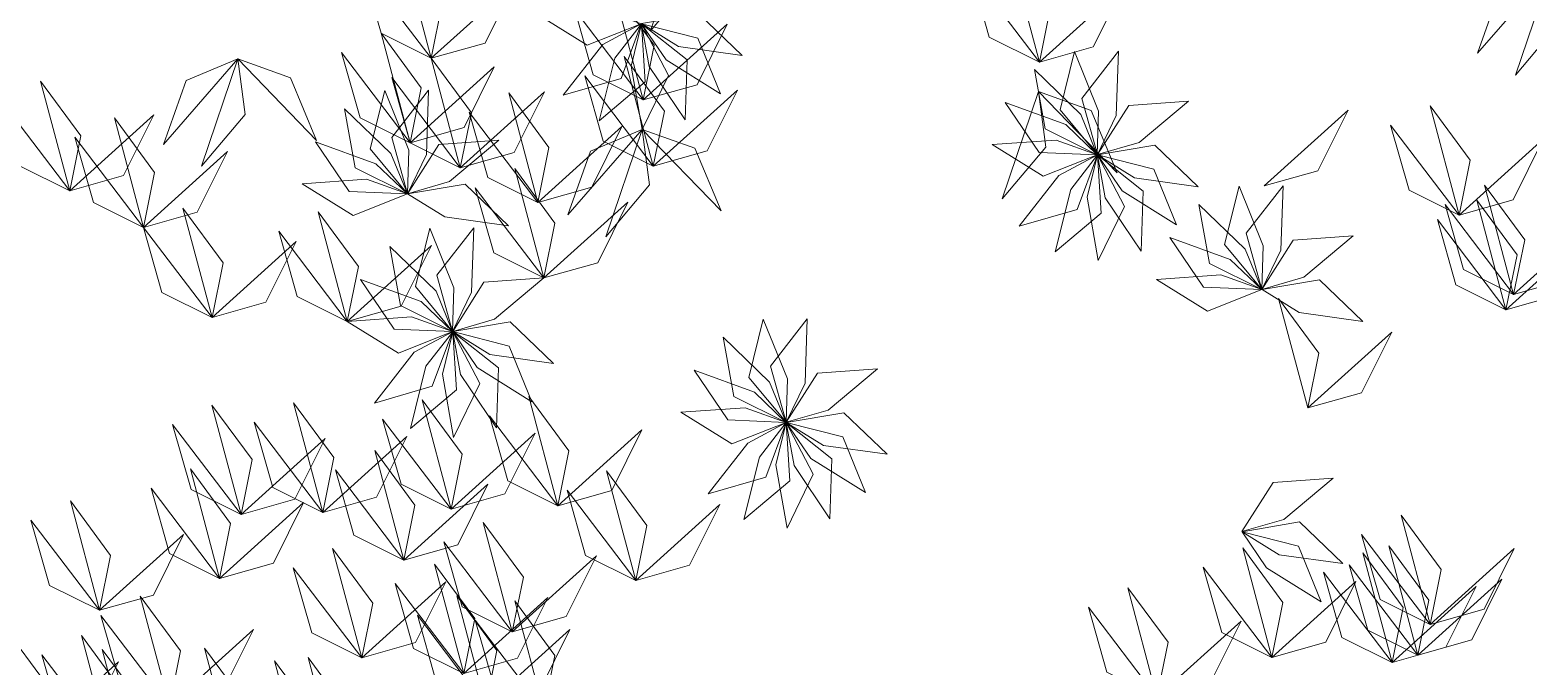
# Model space of a CAD drawing. Header units: inches. Extents: x 4350 to 28384, y -6772 to 993.
# Drawn here: x 24026.9 to 24106.2, y -926 to -892.3 of the extents above; entities that cross this region are included whole.
import ezdxf

# ---------------------------------------------------------------- set-up
doc = ezdxf.new("R2010")
doc.units = ezdxf.units.IN
doc.header["$MEASUREMENT"] = 0
doc.layers.add('ARREDAMENTO', color=2, linetype='Continuous', lineweight=18)

# ---------------------------------------------------------------- blocks, each defined once
blk = doc.blocks.new('chioma jacaranda')
at = {"layer": 'ARREDAMENTO', "lineweight": 0}
for points in [[(14532.212, -3420.966), (14532.602, -3423.905), (14530.286, -3426.647), (14532.212, -3420.966)], [(14518.679, -3428.108), (14519.264, -3425.202), (14517.136, -3422.312), (14518.679, -3428.108)], [(14550.892, -3428.309), (14551.477, -3425.403), (14549.35, -3422.513), (14550.892, -3428.309)], [(14518.679, -3428.108), (14516.025, -3426.787), (14515.048, -3423.334), (14518.679, -3428.108)], [(14550.892, -3428.309), (14548.239, -3426.988), (14547.262, -3423.535), (14550.892, -3428.309)], [(14578.039, -3423.315), (14575.303, -3424.456), (14574.098, -3427.836), (14578.039, -3423.315)], [(14578.039, -3423.315), (14578.429, -3426.253), (14576.113, -3428.995), (14578.039, -3423.315)], [(14518.679, -3428.108), (14521.531, -3427.302), (14523.131, -3424.089), (14518.679, -3428.108)], [(14550.892, -3428.309), (14553.745, -3427.503), (14555.345, -3424.29), (14550.892, -3428.309)], [(14529.908, -3430.314), (14530.493, -3427.407), (14528.366, -3424.517), (14529.908, -3430.314)], [(14524.232, -3425.735), (14527.632, -3425.498), (14529.802, -3426.279), (14526.934, -3427.415), (14524.232, -3425.735)], [(14529.908, -3430.314), (14527.255, -3428.992), (14526.278, -3425.539), (14529.908, -3430.314)], [(14535.155, -3427.964), (14531.78, -3427.49), (14529.819, -3426.274), (14532.86, -3425.76), (14535.155, -3427.964)], [(14517.567, -3432.583), (14518.152, -3429.677), (14516.025, -3426.787), (14517.567, -3432.583)], [(14525.676, -3430.06), (14527.774, -3427.374), (14529.807, -3426.284), (14528.732, -3429.175), (14525.676, -3430.06)], [(14527.572, -3431.414), (14528.397, -3428.107), (14529.811, -3426.285), (14530.005, -3429.363), (14527.572, -3431.414)], [(14529.856, -3431.88), (14529.264, -3428.524), (14529.815, -3426.284), (14531.244, -3429.017), (14529.856, -3431.88)], [(14532.132, -3431.377), (14530.226, -3428.552), (14529.817, -3426.281), (14532.235, -3428.197), (14532.132, -3431.377)], [(14534.006, -3429.992), (14531.116, -3428.186), (14529.819, -3426.278), (14532.807, -3427.045), (14534.006, -3429.992)], [(14529.908, -3430.314), (14532.761, -3429.507), (14534.36, -3426.294), (14529.908, -3430.314)], [(14508.435, -3428.147), (14505.699, -3429.288), (14504.493, -3432.668), (14508.435, -3428.147)], [(14508.435, -3428.147), (14508.825, -3431.086), (14506.509, -3433.828), (14508.435, -3428.147)], [(14508.435, -3428.147), (14511.227, -3429.143), (14512.609, -3432.455), (14508.435, -3428.147)], [(14517.567, -3432.583), (14514.913, -3431.262), (14513.936, -3427.809), (14517.567, -3432.583)], [(14520.221, -3433.905), (14520.806, -3430.998), (14518.679, -3428.108), (14520.221, -3433.905)], [(14530.443, -3433.814), (14531.028, -3430.908), (14528.9, -3428.018), (14530.443, -3433.814)], [(14552.753, -3427.747), (14554.03, -3430.907), (14553.957, -3433.212), (14551.991, -3430.836), (14552.753, -3427.747)], [(14555.084, -3427.728), (14554.965, -3431.134), (14553.961, -3433.211), (14553.131, -3430.24), (14555.084, -3427.728)], [(14520.221, -3433.905), (14517.567, -3432.583), (14516.59, -3429.13), (14520.221, -3433.905)], [(14517.567, -3432.583), (14520.42, -3431.777), (14522.019, -3428.564), (14517.567, -3432.583)], [(14530.443, -3433.814), (14527.789, -3432.493), (14526.812, -3429.04), (14530.443, -3433.814)], [(14550.632, -3428.712), (14553.083, -3431.08), (14553.955, -3433.215), (14551.192, -3431.844), (14550.632, -3428.712)], [(14499.532, -3435.12), (14500.117, -3432.214), (14497.99, -3429.324), (14499.532, -3435.12)], [(14516.214, -3429.818), (14517.49, -3432.978), (14517.418, -3435.284), (14515.452, -3432.907), (14516.214, -3429.818)], [(14518.544, -3429.799), (14518.425, -3433.205), (14517.421, -3435.282), (14516.591, -3432.311), (14518.544, -3429.799)], [(14520.221, -3433.905), (14523.074, -3433.098), (14524.673, -3429.885), (14520.221, -3433.905)], [(14524.329, -3435.743), (14524.914, -3432.837), (14522.787, -3429.947), (14524.329, -3435.743)], [(14530.443, -3433.814), (14533.295, -3433.008), (14534.895, -3429.795), (14530.443, -3433.814)], [(14550.84, -3429.876), (14551.23, -3432.815), (14548.914, -3435.557), (14550.84, -3429.876)], [(14550.84, -3429.876), (14553.632, -3430.872), (14555.014, -3434.184), (14550.84, -3429.876)], [(14499.532, -3435.12), (14496.878, -3433.799), (14495.901, -3430.346), (14499.532, -3435.12)], [(14514.092, -3430.783), (14516.544, -3433.151), (14517.416, -3435.287), (14514.653, -3433.915), (14514.092, -3430.783)], [(14549.086, -3430.456), (14552.289, -3431.622), (14553.954, -3433.219), (14550.872, -3433.09), (14549.086, -3430.456)], [(14558.794, -3430.377), (14556.183, -3432.568), (14553.968, -3433.212), (14555.62, -3430.607), (14558.794, -3430.377)], [(14562.788, -3434.871), (14565.64, -3434.064), (14567.24, -3430.852), (14562.788, -3434.871)], [(14573.124, -3436.419), (14573.709, -3433.513), (14571.582, -3430.623), (14573.124, -3436.419)], [(14499.532, -3435.12), (14502.385, -3434.314), (14503.984, -3431.101), (14499.532, -3435.12)], [(14503.44, -3437.066), (14504.025, -3434.159), (14501.897, -3431.269), (14503.44, -3437.066)], [(14524.329, -3435.743), (14521.675, -3434.422), (14520.698, -3430.969), (14524.329, -3435.743)], [(14573.124, -3436.419), (14570.47, -3435.098), (14569.493, -3431.645), (14573.124, -3436.419)], [(14503.44, -3437.066), (14500.786, -3435.744), (14499.809, -3432.291), (14503.44, -3437.066)], [(14522.255, -3432.449), (14519.643, -3434.639), (14517.428, -3435.283), (14519.081, -3432.679), (14522.255, -3432.449)], [(14524.329, -3435.743), (14527.182, -3434.936), (14528.781, -3431.724), (14524.329, -3435.743)], [(14529.856, -3431.88), (14527.12, -3433.021), (14525.915, -3436.402), (14529.856, -3431.88)], [(14529.856, -3431.88), (14530.246, -3434.819), (14527.93, -3437.561), (14529.856, -3431.88)], [(14529.856, -3431.88), (14532.648, -3432.876), (14534.03, -3436.188), (14529.856, -3431.88)], [(14548.384, -3432.679), (14551.784, -3432.441), (14553.955, -3433.223), (14551.087, -3434.358), (14548.384, -3432.679)], [(14573.124, -3436.419), (14575.977, -3435.612), (14577.576, -3432.4), (14573.124, -3436.419)], [(14503.44, -3437.066), (14506.292, -3436.259), (14507.892, -3433.046), (14503.44, -3437.066)], [(14512.547, -3432.528), (14515.75, -3433.694), (14517.415, -3435.29), (14514.333, -3435.161), (14512.547, -3432.528)], [(14549.828, -3437.003), (14551.927, -3434.318), (14553.96, -3433.228), (14552.885, -3436.119), (14549.828, -3437.003)], [(14551.725, -3438.358), (14552.55, -3435.051), (14553.964, -3433.228), (14554.157, -3436.307), (14551.725, -3438.358)], [(14554.009, -3438.824), (14553.417, -3435.467), (14553.967, -3433.227), (14555.396, -3435.961), (14554.009, -3438.824)], [(14556.284, -3438.321), (14554.378, -3435.495), (14553.97, -3433.225), (14556.387, -3435.141), (14556.284, -3438.321)], [(14559.307, -3434.908), (14555.932, -3434.433), (14553.972, -3433.218), (14557.013, -3432.703), (14559.307, -3434.908)], [(14558.159, -3436.936), (14555.268, -3435.129), (14553.972, -3433.221), (14556.959, -3433.988), (14558.159, -3436.936)], [(14524.646, -3439.739), (14525.231, -3436.833), (14523.104, -3433.943), (14524.646, -3439.739)], [(14511.845, -3434.75), (14515.245, -3434.512), (14517.415, -3435.294), (14514.547, -3436.429), (14511.845, -3434.75)], [(14522.768, -3436.979), (14519.393, -3436.505), (14517.432, -3435.289), (14520.474, -3434.774), (14522.768, -3436.979)], [(14576.01, -3440.621), (14576.595, -3437.715), (14574.467, -3434.825), (14576.01, -3440.621)], [(14524.646, -3439.739), (14521.992, -3438.418), (14521.015, -3434.965), (14524.646, -3439.739)], [(14561.465, -3434.884), (14562.741, -3438.044), (14562.669, -3440.349), (14560.703, -3437.973), (14561.465, -3434.884)], [(14563.795, -3434.865), (14563.676, -3438.271), (14562.672, -3440.348), (14561.843, -3437.377), (14563.795, -3434.865)], [(14507.071, -3441.84), (14507.656, -3438.933), (14505.528, -3436.043), (14507.071, -3441.84)], [(14514.236, -3442.041), (14514.821, -3439.135), (14512.694, -3436.245), (14514.236, -3442.041)], [(14524.646, -3439.739), (14527.499, -3438.933), (14529.098, -3435.72), (14524.646, -3439.739)], [(14559.343, -3435.849), (14561.795, -3438.217), (14562.667, -3440.352), (14559.904, -3438.981), (14559.343, -3435.849)], [(14576.01, -3440.621), (14573.356, -3439.3), (14572.379, -3435.847), (14576.01, -3440.621)], [(14575.604, -3441.425), (14576.188, -3438.519), (14574.061, -3435.629), (14575.604, -3441.425)], [(14507.071, -3441.84), (14504.417, -3440.519), (14503.44, -3437.066), (14507.071, -3441.84)], [(14518.605, -3437.109), (14519.882, -3440.269), (14519.809, -3442.574), (14517.843, -3440.198), (14518.605, -3437.109)], [(14520.936, -3437.09), (14520.817, -3440.496), (14519.813, -3442.573), (14518.983, -3439.602), (14520.936, -3437.09)], [(14575.604, -3441.425), (14572.95, -3440.104), (14571.973, -3436.651), (14575.604, -3441.425)], [(14576.01, -3440.621), (14578.862, -3439.814), (14580.462, -3436.602), (14576.01, -3440.621)], [(14507.071, -3441.84), (14509.923, -3441.033), (14511.523, -3437.82), (14507.071, -3441.84)], [(14514.236, -3442.041), (14511.583, -3440.72), (14510.606, -3437.267), (14514.236, -3442.041)], [(14557.798, -3437.594), (14561.001, -3438.759), (14562.666, -3440.356), (14559.584, -3440.227), (14557.798, -3437.594)], [(14567.506, -3437.515), (14564.895, -3439.705), (14562.679, -3440.349), (14564.332, -3437.744), (14567.506, -3437.515)], [(14575.604, -3441.425), (14578.456, -3440.619), (14580.056, -3437.406), (14575.604, -3441.425)], [(14514.236, -3442.041), (14517.089, -3441.234), (14518.689, -3438.022), (14514.236, -3442.041)], [(14516.484, -3438.074), (14518.936, -3440.442), (14519.807, -3442.577), (14517.044, -3441.206), (14516.484, -3438.074)], [(14557.096, -3439.816), (14560.496, -3439.578), (14562.666, -3440.36), (14559.799, -3441.495), (14557.096, -3439.816)], [(14514.939, -3439.818), (14518.141, -3440.984), (14519.806, -3442.581), (14516.724, -3442.452), (14514.939, -3439.818)], [(14524.646, -3439.739), (14522.035, -3441.93), (14519.82, -3442.574), (14521.473, -3439.969), (14524.646, -3439.739)], [(14568.019, -3442.045), (14564.644, -3441.57), (14562.683, -3440.355), (14565.725, -3439.84), (14568.019, -3442.045)], [(14565.106, -3446.624), (14565.691, -3443.718), (14563.564, -3440.828), (14565.106, -3446.624)], [(14514.236, -3442.041), (14517.637, -3441.803), (14519.807, -3442.585), (14516.939, -3443.72), (14514.236, -3442.041)], [(14536.269, -3441.92), (14537.546, -3445.08), (14537.473, -3447.385), (14535.507, -3445.009), (14536.269, -3441.92)], [(14538.6, -3441.901), (14538.481, -3445.307), (14537.477, -3447.384), (14536.647, -3444.413), (14538.6, -3441.901)], [(14515.681, -3446.365), (14517.779, -3443.68), (14519.812, -3442.59), (14518.737, -3445.481), (14515.681, -3446.365)], [(14517.577, -3447.72), (14518.402, -3444.413), (14519.816, -3442.59), (14520.01, -3445.669), (14517.577, -3447.72)], [(14519.861, -3448.186), (14519.269, -3444.829), (14519.819, -3442.589), (14521.249, -3445.323), (14519.861, -3448.186)], [(14522.137, -3447.683), (14520.231, -3444.857), (14519.822, -3442.587), (14522.24, -3444.503), (14522.137, -3447.683)], [(14525.16, -3444.27), (14521.784, -3443.795), (14519.824, -3442.58), (14522.865, -3442.065), (14525.16, -3444.27)], [(14524.011, -3446.298), (14521.12, -3444.491), (14519.824, -3442.583), (14522.812, -3443.35), (14524.011, -3446.298)], [(14565.106, -3446.624), (14567.959, -3445.817), (14569.558, -3442.605), (14565.106, -3446.624)], [(14534.148, -3442.885), (14536.599, -3445.253), (14537.471, -3447.388), (14534.708, -3446.017), (14534.148, -3442.885)], [(14532.602, -3444.63), (14535.805, -3445.795), (14537.47, -3447.392), (14534.388, -3447.263), (14532.602, -3444.63)], [(14542.31, -3444.551), (14539.699, -3446.741), (14537.484, -3447.385), (14539.136, -3444.78), (14542.31, -3444.551)], [(14508.611, -3452.268), (14509.196, -3449.362), (14507.068, -3446.472), (14508.611, -3452.268)], [(14512.936, -3452.16), (14513.521, -3449.253), (14511.393, -3446.363), (14512.936, -3452.16)], [(14519.734, -3451.989), (14520.319, -3449.082), (14518.192, -3446.192), (14519.734, -3451.989)], [(14525.39, -3451.812), (14525.975, -3448.905), (14523.847, -3446.015), (14525.39, -3451.812)], [(14531.9, -3446.852), (14535.3, -3446.614), (14537.471, -3447.396), (14534.603, -3448.531), (14531.9, -3446.852)], [(14508.611, -3452.268), (14505.957, -3450.947), (14504.98, -3447.494), (14508.611, -3452.268)], [(14512.936, -3452.16), (14510.282, -3450.838), (14509.305, -3447.385), (14512.936, -3452.16)], [(14519.734, -3451.989), (14517.081, -3450.668), (14516.104, -3447.214), (14519.734, -3451.989)], [(14525.39, -3451.812), (14522.736, -3450.49), (14521.759, -3447.037), (14525.39, -3451.812)], [(14533.344, -3451.177), (14535.443, -3448.491), (14537.476, -3447.401), (14536.401, -3450.292), (14533.344, -3451.177)], [(14535.241, -3452.531), (14536.066, -3449.224), (14537.48, -3447.401), (14537.673, -3450.48), (14535.241, -3452.531)], [(14537.525, -3452.997), (14536.933, -3449.64), (14537.483, -3447.4), (14538.912, -3450.134), (14537.525, -3452.997)], [(14539.8, -3452.494), (14537.895, -3449.668), (14537.486, -3447.398), (14539.903, -3449.314), (14539.8, -3452.494)], [(14542.824, -3449.081), (14539.448, -3448.606), (14537.488, -3447.391), (14540.529, -3446.876), (14542.824, -3449.081)], [(14541.675, -3451.109), (14538.784, -3449.302), (14537.488, -3447.395), (14540.475, -3448.161), (14541.675, -3451.109)], [(14508.611, -3452.268), (14511.463, -3451.462), (14513.063, -3448.249), (14508.611, -3452.268)], [(14512.936, -3452.16), (14515.788, -3451.353), (14517.388, -3448.14), (14512.936, -3452.16)], [(14519.734, -3451.989), (14522.587, -3451.182), (14524.186, -3447.969), (14519.734, -3451.989)], [(14525.39, -3451.812), (14528.242, -3451.005), (14529.842, -3447.792), (14525.39, -3451.812)], [(14517.233, -3454.681), (14517.818, -3451.774), (14515.691, -3448.884), (14517.233, -3454.681)], [(14507.47, -3455.649), (14508.055, -3452.743), (14505.927, -3449.853), (14507.47, -3455.649)], [(14517.233, -3454.681), (14514.579, -3453.36), (14513.602, -3449.906), (14517.233, -3454.681)], [(14517.233, -3454.681), (14520.086, -3453.874), (14521.685, -3450.661), (14517.233, -3454.681)], [(14529.511, -3455.761), (14530.096, -3452.855), (14527.969, -3449.965), (14529.511, -3455.761)], [(14566.447, -3450.34), (14563.836, -3452.53), (14561.621, -3453.174), (14563.274, -3450.57), (14566.447, -3450.34)], [(14507.47, -3455.649), (14504.816, -3454.328), (14503.839, -3450.875), (14507.47, -3455.649)], [(14529.511, -3455.761), (14526.857, -3454.44), (14525.88, -3450.987), (14529.511, -3455.761)], [(14501.109, -3457.343), (14501.694, -3454.437), (14499.566, -3451.547), (14501.109, -3457.343)], [(14507.47, -3455.649), (14510.322, -3454.842), (14511.922, -3451.63), (14507.47, -3455.649)], [(14529.511, -3455.761), (14532.364, -3454.954), (14533.963, -3451.742), (14529.511, -3455.761)], [(14501.109, -3457.343), (14498.455, -3456.022), (14497.478, -3452.569), (14501.109, -3457.343)], [(14522.974, -3458.485), (14523.559, -3455.579), (14521.432, -3452.689), (14522.974, -3458.485)], [(14522.974, -3458.485), (14523.559, -3455.579), (14521.432, -3452.689), (14522.974, -3458.485)], [(14566.961, -3454.87), (14563.586, -3454.396), (14561.625, -3453.18), (14564.667, -3452.665), (14566.961, -3454.87)], [(14571.591, -3458.094), (14572.176, -3455.188), (14570.048, -3452.298), (14571.591, -3458.094)], [(14501.109, -3457.343), (14503.962, -3456.536), (14505.561, -3453.324), (14501.109, -3457.343)], [(14522.974, -3458.485), (14520.32, -3457.164), (14519.343, -3453.711), (14522.974, -3458.485)], [(14522.974, -3458.485), (14520.32, -3457.164), (14519.343, -3453.711), (14522.974, -3458.485)], [(14565.812, -3456.898), (14562.922, -3455.092), (14561.625, -3453.184), (14564.613, -3453.951), (14565.812, -3456.898)], [(14571.591, -3458.094), (14568.937, -3456.773), (14567.96, -3453.32), (14571.591, -3458.094)], [(14515.002, -3459.862), (14515.587, -3456.956), (14513.459, -3454.066), (14515.002, -3459.862)], [(14522.974, -3458.485), (14525.827, -3457.678), (14527.426, -3454.466), (14522.974, -3458.485)], [(14522.974, -3458.485), (14525.827, -3457.678), (14527.426, -3454.466), (14522.974, -3458.485)], [(14563.202, -3459.835), (14563.787, -3456.929), (14561.659, -3454.039), (14563.202, -3459.835)], [(14569.568, -3460.101), (14570.153, -3457.195), (14568.026, -3454.305), (14569.568, -3460.101)], [(14570.935, -3459.716), (14571.52, -3456.81), (14569.392, -3453.92), (14570.935, -3459.716)], [(14571.591, -3458.094), (14574.443, -3457.287), (14576.043, -3454.075), (14571.591, -3458.094)], [(14515.002, -3459.862), (14512.348, -3458.541), (14511.371, -3455.088), (14515.002, -3459.862)], [(14520.399, -3460.689), (14520.984, -3457.783), (14518.857, -3454.893), (14520.399, -3460.689)], [(14563.202, -3459.835), (14560.548, -3458.514), (14559.571, -3455.061), (14563.202, -3459.835)], [(14569.568, -3460.101), (14566.914, -3458.78), (14565.937, -3455.327), (14569.568, -3460.101)], [(14570.935, -3459.716), (14568.281, -3458.395), (14567.304, -3454.942), (14570.935, -3459.716)], [(14515.002, -3459.862), (14517.854, -3459.055), (14519.454, -3455.843), (14515.002, -3459.862)], [(14520.399, -3460.689), (14517.745, -3459.368), (14516.768, -3455.915), (14520.399, -3460.689)], [(14557.12, -3461.943), (14557.705, -3459.036), (14555.577, -3456.146), (14557.12, -3461.943)], [(14563.202, -3459.835), (14566.054, -3459.028), (14567.654, -3455.816), (14563.202, -3459.835)], [(14569.568, -3460.101), (14572.421, -3459.294), (14574.02, -3456.082), (14569.568, -3460.101)], [(14570.935, -3459.716), (14573.787, -3458.909), (14575.387, -3455.697), (14570.935, -3459.716)], [(14504.816, -3462.386), (14505.401, -3459.48), (14503.273, -3456.59), (14504.816, -3462.386)], [(14521.578, -3462.38), (14522.163, -3459.474), (14520.035, -3456.584), (14521.578, -3462.38)], [(14520.399, -3460.689), (14523.252, -3459.883), (14524.851, -3456.67), (14520.399, -3460.689)], [(14524.647, -3462.633), (14525.232, -3459.727), (14523.105, -3456.837), (14524.647, -3462.633)], [(14504.816, -3462.386), (14502.162, -3461.065), (14501.185, -3457.612), (14504.816, -3462.386)], [(14521.578, -3462.38), (14518.924, -3461.059), (14517.947, -3457.606), (14521.578, -3462.38)], [(14557.12, -3461.943), (14554.466, -3460.622), (14553.489, -3457.169), (14557.12, -3461.943)], [(14497.665, -3464.086), (14498.25, -3461.18), (14496.122, -3458.29), (14497.665, -3464.086)], [(14504.816, -3462.386), (14507.668, -3461.579), (14509.268, -3458.367), (14504.816, -3462.386)], [(14524.647, -3462.633), (14521.993, -3461.312), (14521.016, -3457.859), (14524.647, -3462.633)], [(14521.578, -3462.38), (14524.43, -3461.573), (14526.03, -3458.361), (14521.578, -3462.38)], [(14557.12, -3461.943), (14559.972, -3461.136), (14561.572, -3457.924), (14557.12, -3461.943)], [(14501.695, -3464.474), (14502.28, -3461.568), (14500.152, -3458.678), (14501.695, -3464.474)], [(14502.796, -3465.209), (14503.381, -3462.303), (14501.253, -3459.413), (14502.796, -3465.209)], [(14508.215, -3465.139), (14508.8, -3462.233), (14506.672, -3459.343), (14508.215, -3465.139)], [(14497.665, -3464.086), (14500.517, -3463.279), (14502.117, -3460.067), (14497.665, -3464.086)], [(14501.695, -3464.474), (14499.041, -3463.153), (14498.064, -3459.7), (14501.695, -3464.474)], [(14511.929, -3465.816), (14512.514, -3462.91), (14510.387, -3460.02), (14511.929, -3465.816)], [(14513.7, -3465.641), (14514.285, -3462.735), (14512.157, -3459.845), (14513.7, -3465.641)]]:
    blk.add_lwpolyline(points, dxfattribs=at)

msp = doc.modelspace()

# ---------------------------------------------------------------- block references
msp.add_blockref('chioma jacaranda', (9529.428, 2534.277))

doc.saveas('drawing.dxf')
